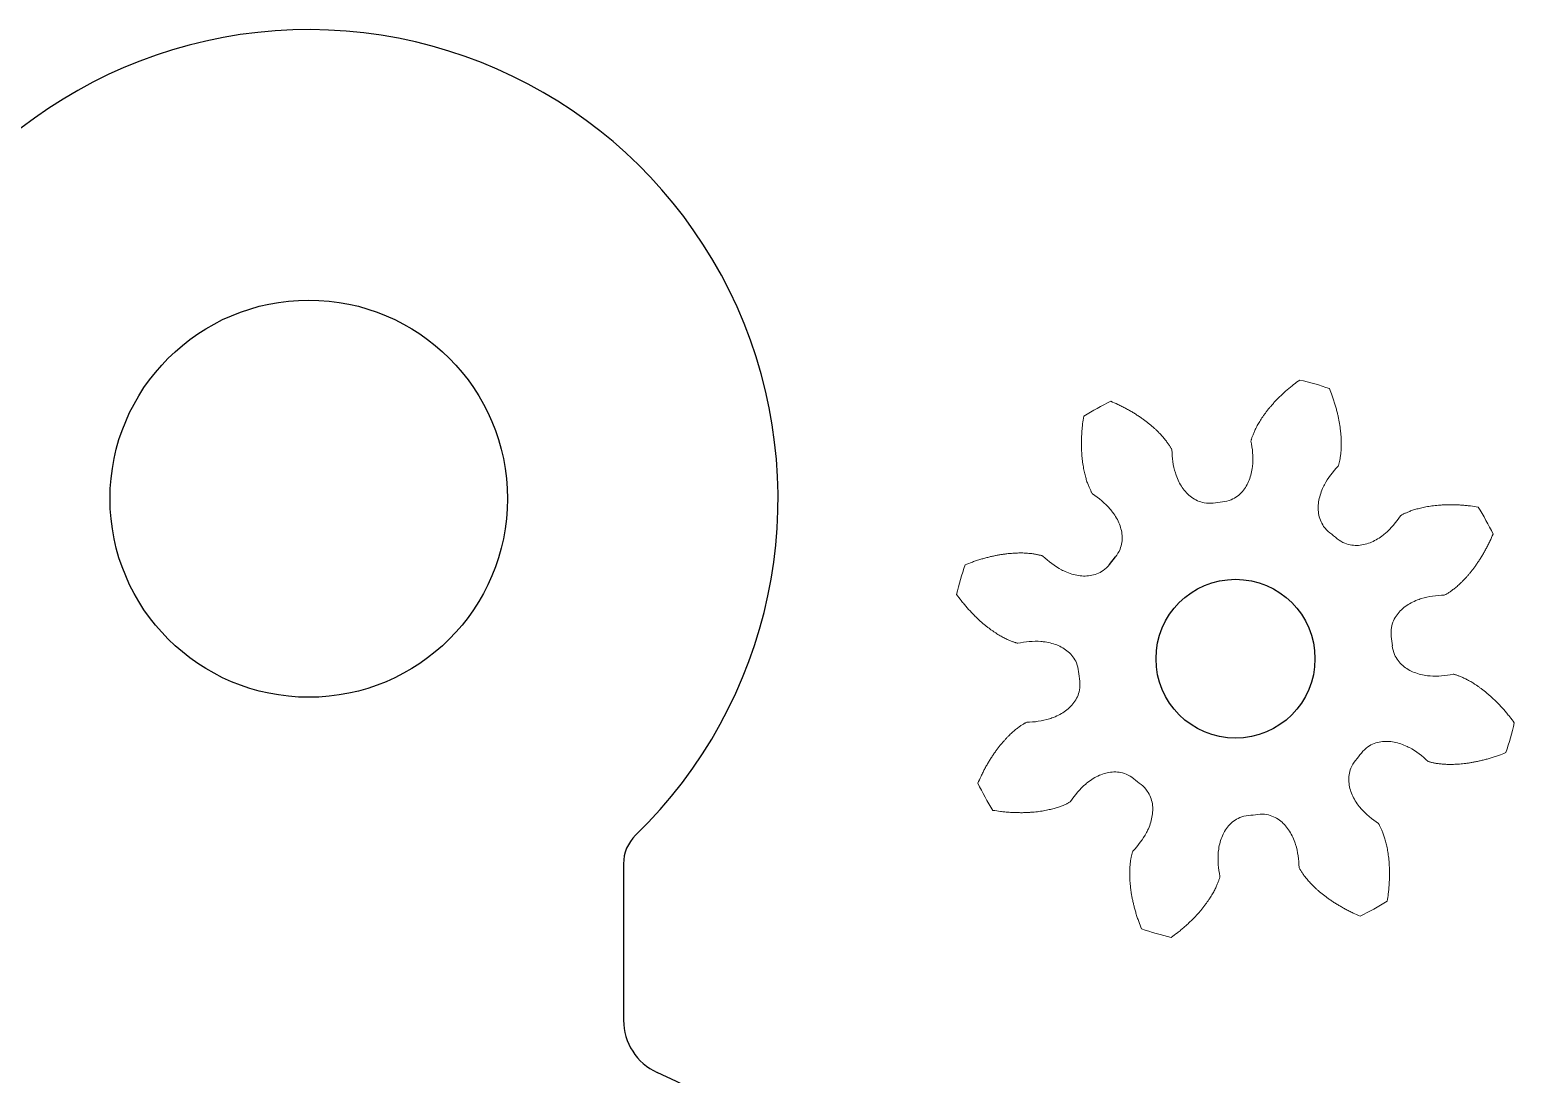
# Model space of a CAD drawing. Header units: inches. Extents: x -135.5 to -117.5, y -14 to -2.
# Drawn here: x -128.473 to -126.138, y -7.426 to -5.782 of the extents above; entities that cross this region are included whole.
import ezdxf

# ---------------------------------------------------------------- set-up
doc = ezdxf.new("R2010")
doc.units = ezdxf.units.IN
doc.header["$MEASUREMENT"] = 0
doc.layers.add('Layer4', color=6, linetype='Continuous')

msp = doc.modelspace()

# ---------------------------------------------------------------- linework, layer by layer
at = {"color": 7, "linetype": 'Continuous', "lineweight": 15}
for radius, start, end in [(0.45, 70.8274, 77.0297), (0.45, 115.8274, 122.0297), (0.2475, 94.7043, 98.1528), (0.45, 25.8274, 32.0297), (0.2475, 49.7043, 53.1528), (0.45, 160.8274, 167.0297), (0.2475, 4.7043, 8.1528), (0.2475, 184.7043, 188.1528), (0.45, 340.8274, 347.0297), (0.2475, 319.7043, 323.1528), (0.45, 205.8274, 212.0297), (0.2475, 229.7043, 233.1528), (0.2475, 274.7043, 278.1528), (0.45, 295.8274, 302.0297), (0.45, 250.8274, 257.0297)]:
    msp.add_arc((-126.5769, -6.7721), radius, start, end, dxfattribs=at)
for points, knots in [([(-126.5526, -6.4297), (-126.5525, -6.4291), (-126.5521, -6.4278), (-126.5516, -6.426), (-126.551, -6.424), (-126.5502, -6.4219), (-126.5493, -6.4195), (-126.5483, -6.417), (-126.5471, -6.4143), (-126.5458, -6.4115), (-126.5443, -6.4085), (-126.5426, -6.4053), (-126.5408, -6.402), (-126.5387, -6.3986), (-126.5365, -6.395), (-126.534, -6.3913), (-126.5313, -6.3875), (-126.5284, -6.3836), (-126.5252, -6.3795), (-126.5219, -6.3755), (-126.5182, -6.3713), (-126.5144, -6.367), (-126.5102, -6.3627), (-126.5058, -6.3584), (-126.5012, -6.354), (-126.4962, -6.3496), (-126.491, -6.3452), (-126.4843, -6.3397), (-126.4792, -6.3359), (-126.4759, -6.3336)], [0, 0, 0, 0, 0.0152279, 0.0296475, 0.0457635, 0.0635759, 0.0830848, 0.10429, 0.1271917, 0.1517898, 0.1780843, 0.2060752, 0.2357626, 0.2671464, 0.3002266, 0.3350032, 0.3714762, 0.4096457, 0.4495116, 0.4910739, 0.5343326, 0.5792877, 0.6259393, 0.6742873, 0.7243317, 0.7760725, 0.8295097, 0.8846434, 0.9790812, 0.9790812, 0.9790812, 0.9790812]), ([(-126.4291, -6.347), (-126.4276, -6.3508), (-126.4254, -6.3567), (-126.4225, -6.3649), (-126.4205, -6.3714), (-126.4187, -6.3778), (-126.417, -6.384), (-126.4156, -6.39), (-126.4144, -6.3958), (-126.4134, -6.4015), (-126.4125, -6.4069), (-126.4119, -6.4122), (-126.4113, -6.4173), (-126.4109, -6.4222), (-126.4107, -6.4268), (-126.4106, -6.4313), (-126.4106, -6.4355), (-126.4107, -6.4395), (-126.4108, -6.4433), (-126.4111, -6.4469), (-126.4114, -6.4502), (-126.4118, -6.4533), (-126.4123, -6.4562), (-126.4127, -6.4589), (-126.4132, -6.4613), (-126.4137, -6.4635), (-126.4143, -6.4655), (-126.4148, -6.4674), (-126.4152, -6.4686), (-126.4154, -6.4692)], [0.0209188, 0.0209188, 0.0209188, 0.0209188, 0.1153566, 0.1704903, 0.2239275, 0.2756683, 0.3257127, 0.3740607, 0.4207123, 0.4656674, 0.5089261, 0.5504884, 0.5903543, 0.6285238, 0.6649968, 0.6997734, 0.7328536, 0.7642374, 0.7939248, 0.8219157, 0.8482102, 0.8728083, 0.89571, 0.9169152, 0.9364241, 0.9542365, 0.9703525, 0.9847721, 1, 1, 1, 1]), ([(-126.773, -6.367), (-126.7693, -6.3686), (-126.7635, -6.3712), (-126.7557, -6.375), (-126.7496, -6.3781), (-126.7438, -6.3813), (-126.7383, -6.3846), (-126.7331, -6.3878), (-126.7281, -6.3911), (-126.7233, -6.3944), (-126.7189, -6.3976), (-126.7147, -6.4009), (-126.7107, -6.4041), (-126.707, -6.4073), (-126.7035, -6.4104), (-126.7003, -6.4134), (-126.6973, -6.4164), (-126.6945, -6.4193), (-126.692, -6.4221), (-126.6897, -6.4249), (-126.6875, -6.4275), (-126.6856, -6.4299), (-126.6839, -6.4323), (-126.6823, -6.4345), (-126.6809, -6.4366), (-126.6797, -6.4385), (-126.6787, -6.4403), (-126.6777, -6.442), (-126.6771, -6.4431), (-126.6768, -6.4437)], [0.0209188, 0.0209188, 0.0209188, 0.0209188, 0.1153566, 0.1704903, 0.2239275, 0.2756683, 0.3257127, 0.3740607, 0.4207123, 0.4656674, 0.5089261, 0.5504884, 0.5903543, 0.6285238, 0.6649968, 0.6997734, 0.7328536, 0.7642374, 0.7939248, 0.8219157, 0.8482102, 0.8728083, 0.89571, 0.9169152, 0.9364241, 0.9542365, 0.9703525, 0.9847721, 1, 1, 1, 1]), ([(-126.8018, -6.5128), (-126.8022, -6.5122), (-126.8028, -6.5111), (-126.8037, -6.5094), (-126.8047, -6.5076), (-126.8057, -6.5055), (-126.8067, -6.5033), (-126.8078, -6.5008), (-126.8088, -6.498), (-126.8099, -6.4951), (-126.811, -6.4919), (-126.812, -6.4885), (-126.813, -6.4848), (-126.814, -6.4809), (-126.815, -6.4768), (-126.8158, -6.4725), (-126.8166, -6.4679), (-126.8173, -6.463), (-126.8179, -6.458), (-126.8185, -6.4527), (-126.8188, -6.4472), (-126.8191, -6.4414), (-126.8192, -6.4355), (-126.8192, -6.4293), (-126.819, -6.4229), (-126.8186, -6.4163), (-126.8181, -6.4095), (-126.8171, -6.4009), (-126.8162, -6.3946), (-126.8156, -6.3906)], [0, 0, 0, 0, 0.0152279, 0.0296475, 0.0457635, 0.0635759, 0.0830848, 0.10429, 0.1271917, 0.1517898, 0.1780843, 0.2060752, 0.2357626, 0.2671464, 0.3002266, 0.3350032, 0.3714762, 0.4096457, 0.4495116, 0.4910739, 0.5343326, 0.5792877, 0.6259393, 0.6742873, 0.7243317, 0.7760725, 0.8295097, 0.8846434, 0.9790812, 0.9790812, 0.9790812, 0.9790812]), ([(-126.6768, -6.4437), (-126.6766, -6.4559), (-126.6749, -6.4695), (-126.6695, -6.4857), (-126.6662, -6.4936), (-126.6608, -6.5029), (-126.6542, -6.5112), (-126.6462, -6.5183), (-126.6368, -6.5239), (-126.6252, -6.5276), (-126.6167, -6.5276), (-126.612, -6.5271)], [0, 0, 0, 0, 0.306726, 0.338545, 0.431297, 0.520991, 0.609117, 0.697485, 0.787996, 0.882016, 1, 1, 1, 1]), ([(-126.5972, -6.5254), (-126.5926, -6.5249), (-126.5842, -6.5229), (-126.5738, -6.5168), (-126.5658, -6.5093), (-126.5597, -6.5006), (-126.5551, -6.491), (-126.5519, -6.4807), (-126.5504, -6.4723), (-126.5488, -6.4552), (-126.5501, -6.4416), (-126.5526, -6.4297)], [0, 0, 0, 0, 0.117984, 0.212004, 0.302515, 0.390883, 0.479009, 0.568703, 0.661455, 0.693274, 1, 1, 1, 1]), ([(-126.4154, -6.4692), (-126.4239, -6.478), (-126.4322, -6.4888), (-126.4399, -6.5041), (-126.4431, -6.512), (-126.4459, -6.5225), (-126.4471, -6.533), (-126.4465, -6.5437), (-126.4438, -6.5542), (-126.4382, -6.565), (-126.4322, -6.5711), (-126.4285, -6.574)], [0, 0, 0, 0, 0.306726, 0.338545, 0.431297, 0.520991, 0.609117, 0.697485, 0.787996, 0.882016, 1, 1, 1, 1]), ([(-126.7657, -6.612), (-126.7628, -6.6084), (-126.7583, -6.6011), (-126.7552, -6.5893), (-126.7549, -6.5784), (-126.7567, -6.5679), (-126.7602, -6.5579), (-126.7652, -6.5483), (-126.7702, -6.5414), (-126.7811, -6.5281), (-126.7916, -6.5194), (-126.8018, -6.5128)], [0, 0, 0, 0, 0.117984, 0.212004, 0.302515, 0.390883, 0.479009, 0.568703, 0.661455, 0.693274, 1, 1, 1, 1]), ([(-126.3176, -6.5472), (-126.3171, -6.5468), (-126.316, -6.5462), (-126.3143, -6.5453), (-126.3124, -6.5443), (-126.3104, -6.5433), (-126.3081, -6.5423), (-126.3056, -6.5413), (-126.3029, -6.5402), (-126.2999, -6.5391), (-126.2968, -6.538), (-126.2933, -6.537), (-126.2897, -6.536), (-126.2858, -6.535), (-126.2817, -6.5341), (-126.2773, -6.5332), (-126.2727, -6.5324), (-126.2679, -6.5317), (-126.2628, -6.5311), (-126.2575, -6.5306), (-126.252, -6.5302), (-126.2463, -6.5299), (-126.2403, -6.5298), (-126.2341, -6.5298), (-126.2277, -6.53), (-126.2211, -6.5304), (-126.2143, -6.531), (-126.2057, -6.5319), (-126.1994, -6.5328), (-126.1954, -6.5334)], [0, 0, 0, 0, 0.0152279, 0.0296475, 0.0457635, 0.0635759, 0.0830848, 0.10429, 0.1271917, 0.1517898, 0.1780843, 0.2060752, 0.2357626, 0.2671464, 0.3002266, 0.3350032, 0.3714762, 0.4096457, 0.4495116, 0.4910739, 0.5343326, 0.5792877, 0.6259393, 0.6742873, 0.7243317, 0.7760725, 0.8295097, 0.8846434, 0.9790812, 0.9790812, 0.9790812, 0.9790812]), ([(-126.4169, -6.5833), (-126.4132, -6.5863), (-126.4059, -6.5907), (-126.3942, -6.5938), (-126.3833, -6.5941), (-126.3727, -6.5923), (-126.3627, -6.5888), (-126.3532, -6.5838), (-126.3462, -6.5789), (-126.333, -6.568), (-126.3243, -6.5574), (-126.3176, -6.5472)], [0, 0, 0, 0, 0.117984, 0.212004, 0.302515, 0.390883, 0.479009, 0.568703, 0.661455, 0.693274, 1, 1, 1, 1]), ([(-126.1719, -6.576), (-126.1735, -6.5797), (-126.1761, -6.5856), (-126.1798, -6.5933), (-126.183, -6.5994), (-126.1862, -6.6052), (-126.1894, -6.6107), (-126.1927, -6.616), (-126.196, -6.6209), (-126.1992, -6.6257), (-126.2025, -6.6301), (-126.2057, -6.6343), (-126.209, -6.6383), (-126.2121, -6.642), (-126.2152, -6.6455), (-126.2183, -6.6487), (-126.2213, -6.6517), (-126.2242, -6.6545), (-126.227, -6.657), (-126.2297, -6.6594), (-126.2323, -6.6615), (-126.2348, -6.6634), (-126.2371, -6.6652), (-126.2394, -6.6667), (-126.2414, -6.6681), (-126.2434, -6.6693), (-126.2451, -6.6704), (-126.2468, -6.6713), (-126.248, -6.6719), (-126.2485, -6.6722)], [0.0209188, 0.0209188, 0.0209188, 0.0209188, 0.1153566, 0.1704903, 0.2239275, 0.2756683, 0.3257127, 0.3740607, 0.4207123, 0.4656674, 0.5089261, 0.5504884, 0.5903543, 0.6285238, 0.6649968, 0.6997734, 0.7328536, 0.7642374, 0.7939248, 0.8219157, 0.8482102, 0.8728083, 0.89571, 0.9169152, 0.9364241, 0.9542365, 0.9703525, 0.9847721, 1, 1, 1, 1]), ([(-127.002, -6.6243), (-126.9982, -6.6228), (-126.9923, -6.6205), (-126.9841, -6.6177), (-126.9776, -6.6156), (-126.9712, -6.6138), (-126.965, -6.6122), (-126.959, -6.6108), (-126.9532, -6.6096), (-126.9475, -6.6085), (-126.9421, -6.6077), (-126.9368, -6.607), (-126.9317, -6.6065), (-126.9269, -6.6061), (-126.9222, -6.6059), (-126.9178, -6.6057), (-126.9135, -6.6057), (-126.9095, -6.6058), (-126.9057, -6.606), (-126.9022, -6.6063), (-126.8988, -6.6066), (-126.8957, -6.607), (-126.8928, -6.6074), (-126.8901, -6.6079), (-126.8877, -6.6084), (-126.8855, -6.6089), (-126.8835, -6.6094), (-126.8816, -6.6099), (-126.8804, -6.6103), (-126.8798, -6.6105)], [0.0209188, 0.0209188, 0.0209188, 0.0209188, 0.1153566, 0.1704903, 0.2239275, 0.2756683, 0.3257127, 0.3740607, 0.4207123, 0.4656674, 0.5089261, 0.5504884, 0.5903543, 0.6285238, 0.6649968, 0.6997734, 0.7328536, 0.7642374, 0.7939248, 0.8219157, 0.8482102, 0.8728083, 0.89571, 0.9169152, 0.9364241, 0.9542365, 0.9703525, 0.9847721, 1, 1, 1, 1]), ([(-126.8798, -6.6105), (-126.871, -6.619), (-126.8602, -6.6274), (-126.8449, -6.635), (-126.837, -6.6383), (-126.8266, -6.6411), (-126.816, -6.6423), (-126.8054, -6.6417), (-126.7948, -6.6389), (-126.784, -6.6333), (-126.7779, -6.6273), (-126.775, -6.6237)], [0, 0, 0, 0, 0.306726, 0.338545, 0.431297, 0.520991, 0.609117, 0.697485, 0.787996, 0.882016, 1, 1, 1, 1]), ([(-126.9193, -6.7478), (-126.9199, -6.7476), (-126.9212, -6.7473), (-126.923, -6.7467), (-126.925, -6.7461), (-126.9272, -6.7454), (-126.9295, -6.7445), (-126.932, -6.7435), (-126.9347, -6.7423), (-126.9375, -6.741), (-126.9405, -6.7395), (-126.9437, -6.7378), (-126.947, -6.7359), (-126.9505, -6.7339), (-126.954, -6.7316), (-126.9577, -6.7291), (-126.9615, -6.7265), (-126.9655, -6.7235), (-126.9695, -6.7204), (-126.9736, -6.717), (-126.9777, -6.7134), (-126.982, -6.7095), (-126.9863, -6.7054), (-126.9906, -6.701), (-126.995, -6.6963), (-126.9994, -6.6914), (-127.0038, -6.6862), (-127.0093, -6.6794), (-127.0131, -6.6743), (-127.0155, -6.6711)], [0, 0, 0, 0, 0.0152279, 0.0296475, 0.0457635, 0.0635759, 0.0830848, 0.10429, 0.1271917, 0.1517898, 0.1780843, 0.2060752, 0.2357626, 0.2671464, 0.3002266, 0.3350032, 0.3714762, 0.4096457, 0.4495116, 0.4910739, 0.5343326, 0.5792877, 0.6259393, 0.6742873, 0.7243317, 0.7760725, 0.8295097, 0.8846434, 0.9790812, 0.9790812, 0.9790812, 0.9790812]), ([(-126.2485, -6.6722), (-126.2608, -6.6724), (-126.2743, -6.6741), (-126.2906, -6.6795), (-126.2984, -6.6828), (-126.3078, -6.6882), (-126.3161, -6.6948), (-126.3232, -6.7028), (-126.3287, -6.7122), (-126.3324, -6.7238), (-126.3325, -6.7323), (-126.3319, -6.737)], [0, 0, 0, 0, 0.306726, 0.338545, 0.431297, 0.520991, 0.609117, 0.697485, 0.787996, 0.882016, 1, 1, 1, 1]), ([(-126.8236, -6.7924), (-126.8241, -6.7877), (-126.8261, -6.7794), (-126.8322, -6.7689), (-126.8397, -6.761), (-126.8484, -6.7548), (-126.858, -6.7502), (-126.8683, -6.747), (-126.8767, -6.7456), (-126.8938, -6.7439), (-126.9074, -6.7452), (-126.9193, -6.7478)], [0, 0, 0, 0, 0.117984, 0.212004, 0.302515, 0.390883, 0.479009, 0.568703, 0.661455, 0.693274, 1, 1, 1, 1]), ([(-126.3303, -6.7518), (-126.3298, -6.7564), (-126.3278, -6.7648), (-126.3216, -6.7752), (-126.3141, -6.7832), (-126.3054, -6.7894), (-126.2959, -6.7939), (-126.2856, -6.7971), (-126.2772, -6.7986), (-126.2601, -6.8003), (-126.2465, -6.7989), (-126.2346, -6.7964)], [0, 0, 0, 0, 0.117984, 0.212004, 0.302515, 0.390883, 0.479009, 0.568703, 0.661455, 0.693274, 1, 1, 1, 1]), ([(-126.9053, -6.872), (-126.8931, -6.8718), (-126.8796, -6.8701), (-126.8633, -6.8646), (-126.8554, -6.8613), (-126.8461, -6.8559), (-126.8378, -6.8493), (-126.8307, -6.8414), (-126.8251, -6.832), (-126.8215, -6.8204), (-126.8214, -6.8118), (-126.8219, -6.8072)], [0, 0, 0, 0, 0.306726, 0.338545, 0.431297, 0.520991, 0.609117, 0.697485, 0.787996, 0.882016, 1, 1, 1, 1]), ([(-126.2346, -6.7964), (-126.2339, -6.7966), (-126.2327, -6.7969), (-126.2308, -6.7974), (-126.2289, -6.7981), (-126.2267, -6.7988), (-126.2244, -6.7997), (-126.2219, -6.8007), (-126.2192, -6.8019), (-126.2163, -6.8032), (-126.2133, -6.8047), (-126.2102, -6.8064), (-126.2069, -6.8082), (-126.2034, -6.8103), (-126.1998, -6.8126), (-126.1961, -6.815), (-126.1923, -6.8177), (-126.1884, -6.8206), (-126.1844, -6.8238), (-126.1803, -6.8272), (-126.1761, -6.8308), (-126.1719, -6.8347), (-126.1676, -6.8388), (-126.1632, -6.8432), (-126.1589, -6.8478), (-126.1544, -6.8528), (-126.15, -6.858), (-126.1446, -6.8647), (-126.1408, -6.8698), (-126.1384, -6.8731)], [0, 0, 0, 0, 0.0152279, 0.0296475, 0.0457635, 0.0635759, 0.0830848, 0.10429, 0.1271917, 0.1517898, 0.1780843, 0.2060752, 0.2357626, 0.2671464, 0.3002266, 0.3350032, 0.3714762, 0.4096457, 0.4495116, 0.4910739, 0.5343326, 0.5792877, 0.6259393, 0.6742873, 0.7243317, 0.7760725, 0.8295097, 0.8846434, 0.9790812, 0.9790812, 0.9790812, 0.9790812]), ([(-126.982, -6.9681), (-126.9804, -6.9644), (-126.9778, -6.9586), (-126.974, -6.9508), (-126.9709, -6.9448), (-126.9677, -6.939), (-126.9644, -6.9335), (-126.9612, -6.9282), (-126.9579, -6.9232), (-126.9546, -6.9185), (-126.9514, -6.914), (-126.9481, -6.9098), (-126.9449, -6.9059), (-126.9417, -6.9022), (-126.9386, -6.8987), (-126.9356, -6.8955), (-126.9326, -6.8925), (-126.9297, -6.8897), (-126.9269, -6.8871), (-126.9242, -6.8848), (-126.9216, -6.8827), (-126.9191, -6.8807), (-126.9167, -6.879), (-126.9145, -6.8774), (-126.9124, -6.8761), (-126.9105, -6.8749), (-126.9087, -6.8738), (-126.907, -6.8729), (-126.9059, -6.8723), (-126.9053, -6.872)], [0.0209188, 0.0209188, 0.0209188, 0.0209188, 0.1153566, 0.1704903, 0.2239275, 0.2756683, 0.3257127, 0.3740607, 0.4207123, 0.4656674, 0.5089261, 0.5504884, 0.5903543, 0.6285238, 0.6649968, 0.6997734, 0.7328536, 0.7642374, 0.7939248, 0.8219157, 0.8482102, 0.8728083, 0.89571, 0.9169152, 0.9364241, 0.9542365, 0.9703525, 0.9847721, 1, 1, 1, 1]), ([(-126.2741, -6.9336), (-126.2829, -6.9251), (-126.2937, -6.9168), (-126.309, -6.9091), (-126.3169, -6.9059), (-126.3273, -6.9031), (-126.3379, -6.9019), (-126.3485, -6.9025), (-126.3591, -6.9052), (-126.3699, -6.9108), (-126.376, -6.9168), (-126.3789, -6.9205)], [0, 0, 0, 0, 0.306726, 0.338545, 0.431297, 0.520991, 0.609117, 0.697485, 0.787996, 0.882016, 1, 1, 1, 1]), ([(-126.3882, -6.9321), (-126.3911, -6.9358), (-126.3956, -6.9431), (-126.3986, -6.9548), (-126.399, -6.9658), (-126.3972, -6.9763), (-126.3936, -6.9863), (-126.3886, -6.9958), (-126.3837, -7.0028), (-126.3728, -7.016), (-126.3623, -7.0247), (-126.352, -7.0314)], [0, 0, 0, 0, 0.117984, 0.212004, 0.302515, 0.390883, 0.479009, 0.568703, 0.661455, 0.693274, 1, 1, 1, 1]), ([(-126.1519, -6.9199), (-126.1556, -6.9214), (-126.1616, -6.9237), (-126.1698, -6.9265), (-126.1763, -6.9285), (-126.1826, -6.9304), (-126.1888, -6.932), (-126.1948, -6.9334), (-126.2007, -6.9346), (-126.2063, -6.9356), (-126.2118, -6.9365), (-126.2171, -6.9372), (-126.2221, -6.9377), (-126.227, -6.9381), (-126.2317, -6.9383), (-126.2361, -6.9384), (-126.2403, -6.9384), (-126.2443, -6.9384), (-126.2481, -6.9382), (-126.2517, -6.9379), (-126.255, -6.9376), (-126.2582, -6.9372), (-126.2611, -6.9368), (-126.2637, -6.9363), (-126.2662, -6.9358), (-126.2684, -6.9353), (-126.2704, -6.9348), (-126.2723, -6.9342), (-126.2735, -6.9339), (-126.2741, -6.9336)], [0.0209188, 0.0209188, 0.0209188, 0.0209188, 0.1153566, 0.1704903, 0.2239275, 0.2756683, 0.3257127, 0.3740607, 0.4207123, 0.4656674, 0.5089261, 0.5504884, 0.5903543, 0.6285238, 0.6649968, 0.6997734, 0.7328536, 0.7642374, 0.7939248, 0.8219157, 0.8482102, 0.8728083, 0.89571, 0.9169152, 0.9364241, 0.9542365, 0.9703525, 0.9847721, 1, 1, 1, 1]), ([(-126.737, -6.9609), (-126.7406, -6.9579), (-126.7479, -6.9534), (-126.7597, -6.9504), (-126.7706, -6.9501), (-126.7811, -6.9518), (-126.7911, -6.9554), (-126.8007, -6.9604), (-126.8077, -6.9653), (-126.8209, -6.9762), (-126.8296, -6.9867), (-126.8362, -6.997)], [0, 0, 0, 0, 0.117984, 0.212004, 0.302515, 0.390883, 0.479009, 0.568703, 0.661455, 0.693274, 1, 1, 1, 1]), ([(-126.7385, -7.0749), (-126.73, -7.0662), (-126.7216, -7.0553), (-126.714, -7.04), (-126.7107, -7.0321), (-126.708, -7.0217), (-126.7068, -7.0112), (-126.7073, -7.0005), (-126.7101, -6.9899), (-126.7157, -6.9792), (-126.7217, -6.973), (-126.7254, -6.9701)], [0, 0, 0, 0, 0.306726, 0.338545, 0.431297, 0.520991, 0.609117, 0.697485, 0.787996, 0.882016, 1, 1, 1, 1]), ([(-126.8362, -6.997), (-126.8368, -6.9973), (-126.8379, -6.998), (-126.8396, -6.9989), (-126.8414, -6.9998), (-126.8435, -7.0008), (-126.8457, -7.0019), (-126.8482, -7.0029), (-126.851, -7.004), (-126.8539, -7.0051), (-126.8571, -7.0061), (-126.8605, -7.0072), (-126.8642, -7.0082), (-126.8681, -7.0092), (-126.8722, -7.0101), (-126.8766, -7.011), (-126.8812, -7.0118), (-126.886, -7.0125), (-126.891, -7.0131), (-126.8963, -7.0136), (-126.9019, -7.014), (-126.9076, -7.0143), (-126.9136, -7.0144), (-126.9197, -7.0143), (-126.9261, -7.0141), (-126.9327, -7.0138), (-126.9395, -7.0132), (-126.9481, -7.0123), (-126.9545, -7.0114), (-126.9584, -7.0107)], [0, 0, 0, 0, 0.0152279, 0.0296475, 0.0457635, 0.0635759, 0.0830848, 0.10429, 0.1271917, 0.1517898, 0.1780843, 0.2060752, 0.2357626, 0.2671464, 0.3002266, 0.3350032, 0.3714762, 0.4096457, 0.4495116, 0.4910739, 0.5343326, 0.5792877, 0.6259393, 0.6742873, 0.7243317, 0.7760725, 0.8295097, 0.8846434, 0.9790812, 0.9790812, 0.9790812, 0.9790812]), ([(-126.5566, -7.0187), (-126.5613, -7.0192), (-126.5696, -7.0212), (-126.5801, -7.0274), (-126.588, -7.0349), (-126.5942, -7.0436), (-126.5988, -7.0532), (-126.602, -7.0635), (-126.6035, -7.0719), (-126.6051, -7.0889), (-126.6038, -7.1025), (-126.6013, -7.1145)], [0, 0, 0, 0, 0.117984, 0.212004, 0.302515, 0.390883, 0.479009, 0.568703, 0.661455, 0.693274, 1, 1, 1, 1]), ([(-126.477, -7.1005), (-126.4772, -7.0883), (-126.479, -7.0747), (-126.4844, -7.0584), (-126.4877, -7.0506), (-126.4931, -7.0412), (-126.4997, -7.0329), (-126.5076, -7.0258), (-126.517, -7.0203), (-126.5286, -7.0166), (-126.5372, -7.0165), (-126.5418, -7.0171)], [0, 0, 0, 0, 0.306726, 0.338545, 0.431297, 0.520991, 0.609117, 0.697485, 0.787996, 0.882016, 1, 1, 1, 1]), ([(-126.352, -7.0314), (-126.3517, -7.0319), (-126.3511, -7.033), (-126.3501, -7.0347), (-126.3492, -7.0366), (-126.3482, -7.0386), (-126.3472, -7.0409), (-126.3461, -7.0434), (-126.345, -7.0461), (-126.344, -7.0491), (-126.3429, -7.0523), (-126.3418, -7.0557), (-126.3408, -7.0593), (-126.3398, -7.0632), (-126.3389, -7.0674), (-126.338, -7.0717), (-126.3372, -7.0763), (-126.3365, -7.0811), (-126.3359, -7.0862), (-126.3354, -7.0915), (-126.335, -7.097), (-126.3348, -7.1027), (-126.3346, -7.1087), (-126.3347, -7.1149), (-126.3349, -7.1213), (-126.3353, -7.1279), (-126.3358, -7.1347), (-126.3367, -7.1433), (-126.3376, -7.1496), (-126.3383, -7.1536)], [0, 0, 0, 0, 0.0152279, 0.0296475, 0.0457635, 0.0635759, 0.0830848, 0.10429, 0.1271917, 0.1517898, 0.1780843, 0.2060752, 0.2357626, 0.2671464, 0.3002266, 0.3350032, 0.3714762, 0.4096457, 0.4495116, 0.4910739, 0.5343326, 0.5792877, 0.6259393, 0.6742873, 0.7243317, 0.7760725, 0.8295097, 0.8846434, 0.9790812, 0.9790812, 0.9790812, 0.9790812]), ([(-126.7247, -7.1971), (-126.7262, -7.1934), (-126.7285, -7.1874), (-126.7313, -7.1793), (-126.7334, -7.1727), (-126.7352, -7.1664), (-126.7368, -7.1602), (-126.7382, -7.1542), (-126.7395, -7.1483), (-126.7405, -7.1427), (-126.7413, -7.1372), (-126.742, -7.132), (-126.7425, -7.1269), (-126.7429, -7.122), (-126.7432, -7.1174), (-126.7433, -7.1129), (-126.7433, -7.1087), (-126.7432, -7.1047), (-126.743, -7.1009), (-126.7428, -7.0973), (-126.7424, -7.094), (-126.742, -7.0908), (-126.7416, -7.088), (-126.7411, -7.0853), (-126.7406, -7.0828), (-126.7401, -7.0806), (-126.7396, -7.0786), (-126.7391, -7.0767), (-126.7387, -7.0755), (-126.7385, -7.0749)], [0.0209188, 0.0209188, 0.0209188, 0.0209188, 0.1153566, 0.1704903, 0.2239275, 0.2756683, 0.3257127, 0.3740607, 0.4207123, 0.4656674, 0.5089261, 0.5504884, 0.5903543, 0.6285238, 0.6649968, 0.6997734, 0.7328536, 0.7642374, 0.7939248, 0.8219157, 0.8482102, 0.8728083, 0.89571, 0.9169152, 0.9364241, 0.9542365, 0.9703525, 0.9847721, 1, 1, 1, 1]), ([(-126.6013, -7.1145), (-126.6014, -7.1151), (-126.6017, -7.1163), (-126.6023, -7.1182), (-126.6029, -7.1202), (-126.6037, -7.1223), (-126.6045, -7.1246), (-126.6056, -7.1271), (-126.6067, -7.1298), (-126.6081, -7.1327), (-126.6096, -7.1357), (-126.6112, -7.1389), (-126.6131, -7.1422), (-126.6152, -7.1456), (-126.6174, -7.1492), (-126.6199, -7.1529), (-126.6226, -7.1567), (-126.6255, -7.1606), (-126.6286, -7.1646), (-126.632, -7.1687), (-126.6356, -7.1729), (-126.6395, -7.1771), (-126.6436, -7.1814), (-126.648, -7.1858), (-126.6527, -7.1902), (-126.6576, -7.1946), (-126.6628, -7.199), (-126.6696, -7.2044), (-126.6747, -7.2083), (-126.6779, -7.2106)], [0, 0, 0, 0, 0.0152279, 0.0296475, 0.0457635, 0.0635759, 0.0830848, 0.10429, 0.1271917, 0.1517898, 0.1780843, 0.2060752, 0.2357626, 0.2671464, 0.3002266, 0.3350032, 0.3714762, 0.4096457, 0.4495116, 0.4910739, 0.5343326, 0.5792877, 0.6259393, 0.6742873, 0.7243317, 0.7760725, 0.8295097, 0.8846434, 0.9790812, 0.9790812, 0.9790812, 0.9790812]), ([(-126.3809, -7.1771), (-126.3846, -7.1756), (-126.3904, -7.173), (-126.3982, -7.1692), (-126.4042, -7.166), (-126.41, -7.1628), (-126.4156, -7.1596), (-126.4208, -7.1563), (-126.4258, -7.1531), (-126.4305, -7.1498), (-126.435, -7.1465), (-126.4392, -7.1433), (-126.4432, -7.1401), (-126.4469, -7.1369), (-126.4503, -7.1338), (-126.4536, -7.1307), (-126.4566, -7.1277), (-126.4593, -7.1248), (-126.4619, -7.122), (-126.4642, -7.1193), (-126.4663, -7.1167), (-126.4683, -7.1142), (-126.47, -7.1119), (-126.4716, -7.1097), (-126.4729, -7.1076), (-126.4742, -7.1056), (-126.4752, -7.1039), (-126.4762, -7.1022), (-126.4768, -7.1011), (-126.477, -7.1005)], [0.0209188, 0.0209188, 0.0209188, 0.0209188, 0.1153566, 0.1704903, 0.2239275, 0.2756683, 0.3257127, 0.3740607, 0.4207123, 0.4656674, 0.5089261, 0.5504884, 0.5903543, 0.6285238, 0.6649968, 0.6997734, 0.7328536, 0.7642374, 0.7939248, 0.8219157, 0.8482102, 0.8728083, 0.89571, 0.9169152, 0.9364241, 0.9542365, 0.9703525, 0.9847721, 1, 1, 1, 1])]:
    msp.add_open_spline(points, degree=3, knots=knots, dxfattribs=at)
at = {"layer": 'Defpoints'}
msp.add_line((-126.775, -6.6237), (-126.7657, -6.612), dxfattribs=at)
msp.add_circle((-126.5769, -6.7721), 0.125, dxfattribs=at)
at = {"layer": 'Layer4'}
msp.add_line((-127.5393, -7.0948), (-127.5393, -7.341), dxfattribs=at)
msp.add_circle((-128.0343, -6.5203), 0.3125, dxfattribs=at)
for centre, radius, start, end in [((-128.0343, -6.5203), 0.738, 314.1421, 225.3667), ((-127.4768, -7.0948), 0.0625, 134.1421, 180), ((-127.4493, -7.341), 0.09, 180, 245.6718), ((-128.0343, -8.635), 1.33, 333.5613, 65.6718)]:
    msp.add_arc(centre, radius, start, end, dxfattribs=at)

doc.saveas('drawing.dxf')
